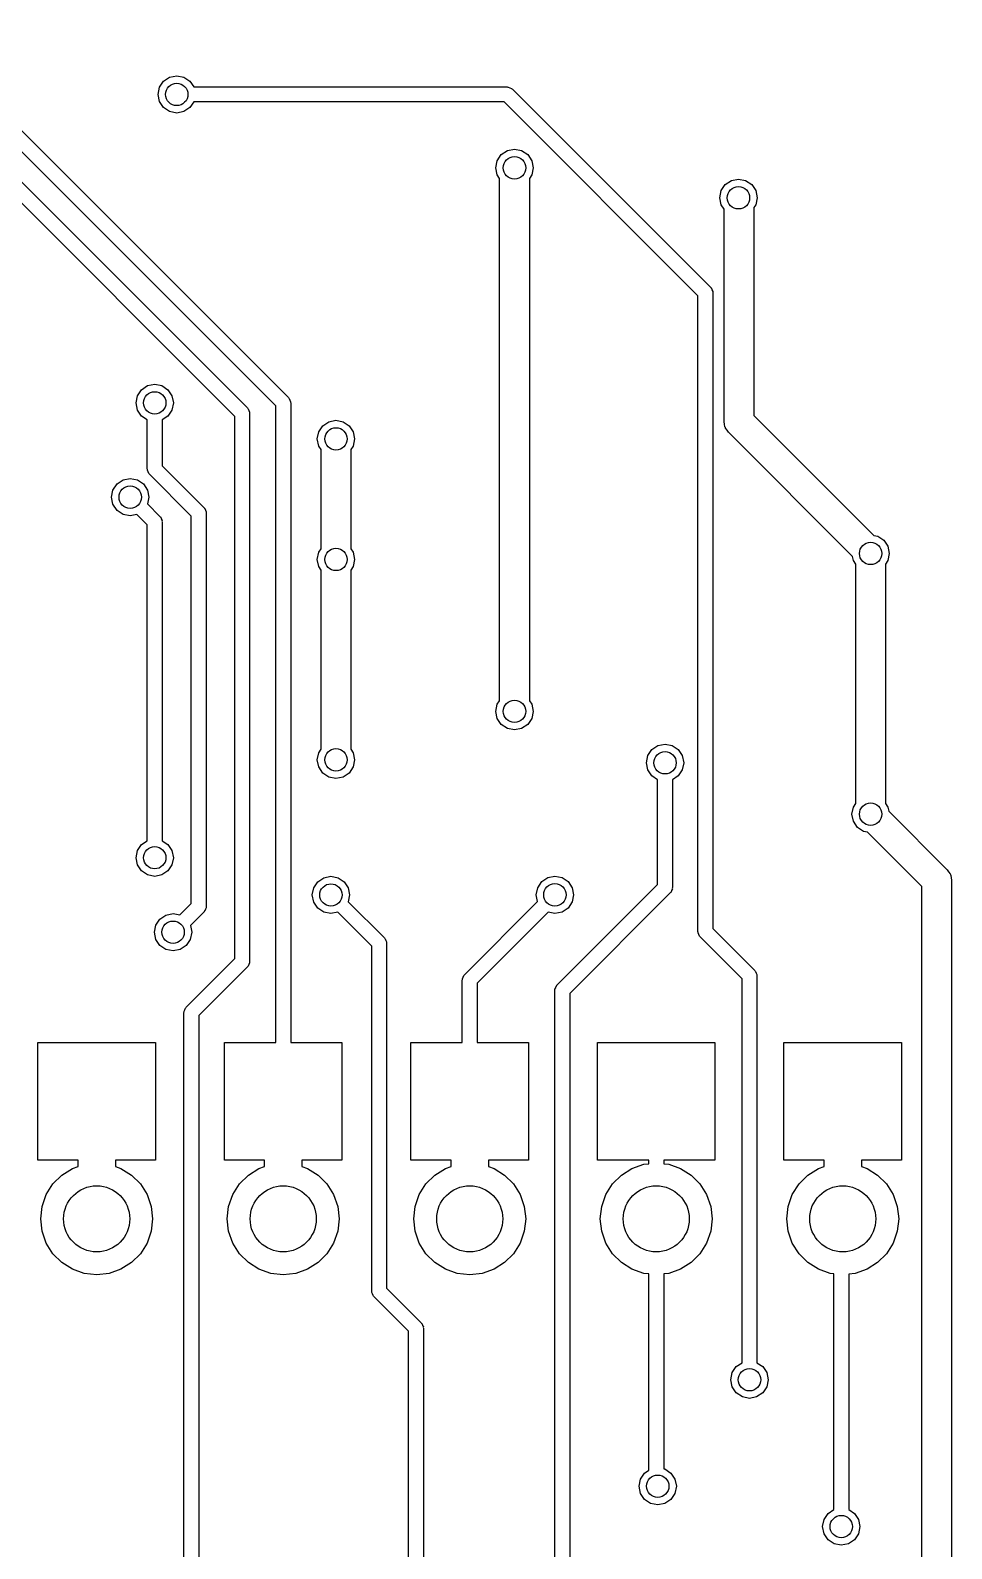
# Model space of a CAD drawing. Extents: x 2.5 to 5.95, y -8.24 to -6.27.
# Drawn here: x 4.097 to 4.591, y -7.081 to -6.267 of the extents above; entities that cross this region are included whole.
import ezdxf

# ---------------------------------------------------------------- set-up
doc = ezdxf.new("R2010")
doc.units = 0
doc.header["$MEASUREMENT"] = 0
doc.layers.add('BLACK', color=7, linetype='CONTINUOUS')

msp = doc.modelspace()

# ---------------------------------------------------------------- linework, layer by layer
at = {"layer": 'BLACK', "linetype": 'CONTINUOUS'}
for p, q in [((4.229, -6.46881), (4.03449, -6.2743)), ((4.03898, -6.26747), (4.23583, -6.46432)), ((4.16591, -6.3018), (4.16667, -6.29797)), ((4.16667, -6.29797), (4.16884, -6.29472)), ((4.16884, -6.29472), (4.17209, -6.29256)), ((4.17209, -6.29256), (4.17591, -6.2918)), ((4.17591, -6.2918), (4.17974, -6.29256)), ((4.17974, -6.29256), (4.18298, -6.29472)), ((4.18298, -6.29472), (4.18504, -6.2978)), ((4.18504, -6.2978), (4.35308, -6.2978)), ((4.35308, -6.2978), (4.35339, -6.29789)), ((4.35339, -6.29789), (4.3537, -6.29784)), ((4.3537, -6.29784), (4.35454, -6.29827)), ((4.35454, -6.29827), (4.35543, -6.29856)), ((4.35543, -6.29856), (4.35562, -6.29882)), ((4.35562, -6.29882), (4.35591, -6.29897)), ((4.35591, -6.29897), (4.46221, -6.40527)), ((4.16667, -6.30562), (4.16591, -6.3018)), ((4.16884, -6.30887), (4.16667, -6.30562)), ((4.18504, -6.3058), (4.18298, -6.30887)), ((4.35142, -6.3058), (4.18504, -6.3058)), ((4.45538, -6.40975), (4.35142, -6.3058)), ((4.17209, -6.31103), (4.16884, -6.30887)), ((4.17591, -6.3118), (4.17209, -6.31103)), ((4.17974, -6.31103), (4.17591, -6.3118)), ((4.18298, -6.30887), (4.17974, -6.31103)), ((4.06292, -6.31897), (4.21383, -6.46988)), ((4.207, -6.47437), (4.05843, -6.3258)), ((4.35319, -6.33193), (4.35702, -6.33117)), ((4.35702, -6.33117), (4.36084, -6.33193)), ((4.34702, -6.34117), (4.34778, -6.33734)), ((4.34778, -6.33734), (4.34994, -6.33409)), ((4.34994, -6.33409), (4.35319, -6.33193)), ((4.36084, -6.33193), (4.36409, -6.33409)), ((4.36409, -6.33409), (4.36625, -6.33734)), ((4.36625, -6.33734), (4.36702, -6.34117)), ((4.34778, -6.34499), (4.34702, -6.34117)), ((4.34902, -6.34685), (4.34778, -6.34499)), ((4.34902, -6.54195), (4.34902, -6.34685)), ((4.36625, -6.34499), (4.36502, -6.34685)), ((4.36502, -6.34685), (4.36502, -6.54195)), ((4.36702, -6.34117), (4.36625, -6.34499)), ((4.47002, -6.35014), (4.47327, -6.34797)), ((4.47327, -6.34797), (4.47709, -6.34721)), ((4.47709, -6.34721), (4.48092, -6.34797)), ((4.48092, -6.34797), (4.48417, -6.35014)), ((4.46709, -6.35721), (4.46786, -6.35338)), ((4.46786, -6.35338), (4.47002, -6.35014)), ((4.48417, -6.35014), (4.48633, -6.35338)), ((4.48633, -6.35338), (4.48709, -6.35721)), ((4.46786, -6.36104), (4.46709, -6.35721)), ((4.46938, -6.36331), (4.46786, -6.36104)), ((4.46938, -6.47728), (4.46938, -6.36331)), ((4.48633, -6.36104), (4.48538, -6.36247)), ((4.48538, -6.36247), (4.48538, -6.47396)), ((4.48709, -6.35721), (4.48633, -6.36104)), ((4.45538, -6.75061), (4.45538, -6.40975)), ((4.46221, -6.40527), (4.46235, -6.40555)), ((4.46235, -6.40555), (4.46261, -6.40574)), ((4.46261, -6.40574), (4.4629, -6.40663)), ((4.4629, -6.40663), (4.46333, -6.40747)), ((4.46333, -6.40747), (4.46328, -6.40779)), ((4.46328, -6.40779), (4.46338, -6.40809)), ((4.46338, -6.40809), (4.46338, -6.74896)), ((4.15486, -6.46332), (4.15703, -6.46008)), ((4.15703, -6.46008), (4.16028, -6.45791)), ((4.16028, -6.45791), (4.1641, -6.45715)), ((4.1641, -6.45715), (4.16793, -6.45791)), ((4.16793, -6.45791), (4.17117, -6.46008)), ((4.17117, -6.46008), (4.17334, -6.46332)), ((4.1541, -6.46715), (4.15486, -6.46332)), ((4.15486, -6.47098), (4.1541, -6.46715)), ((4.17334, -6.46332), (4.1741, -6.46715)), ((4.1741, -6.46715), (4.17334, -6.47098)), ((4.21383, -6.46988), (4.21397, -6.47017)), ((4.229, -6.81006), (4.229, -6.46881)), ((4.23583, -6.46432), (4.23597, -6.46461)), ((4.23597, -6.46461), (4.23624, -6.4648)), ((4.23624, -6.4648), (4.23653, -6.46569)), ((4.23653, -6.46569), (4.23695, -6.46652)), ((4.23695, -6.46652), (4.2369, -6.46684)), ((4.2369, -6.46684), (4.237, -6.46715)), ((4.237, -6.46715), (4.237, -6.81006)), ((4.15703, -6.47422), (4.15486, -6.47098)), ((4.1601, -6.47627), (4.15703, -6.47422)), ((4.1601, -6.50258), (4.1601, -6.47627)), ((4.17117, -6.47422), (4.1681, -6.47627)), ((4.1681, -6.47627), (4.1681, -6.50093)), ((4.17334, -6.47098), (4.17117, -6.47422)), ((4.207, -6.76505), (4.207, -6.47437)), ((4.21397, -6.47017), (4.21424, -6.47036)), ((4.21424, -6.47036), (4.21453, -6.47125)), ((4.21453, -6.47125), (4.21495, -6.47208)), ((4.21495, -6.47208), (4.2149, -6.4724)), ((4.2149, -6.4724), (4.215, -6.47271)), ((4.215, -6.47271), (4.215, -6.76671)), ((4.25422, -6.47941), (4.25746, -6.47724)), ((4.25746, -6.47724), (4.26129, -6.47648)), ((4.26129, -6.47648), (4.26511, -6.47724)), ((4.26511, -6.47724), (4.26836, -6.47941)), ((4.46968, -6.47858), (4.46938, -6.47728)), ((4.48538, -6.47396), (4.5496, -6.53818)), ((4.25129, -6.48648), (4.25205, -6.48265)), ((4.25205, -6.48265), (4.25422, -6.47941)), ((4.26836, -6.47941), (4.27053, -6.48265)), ((4.27053, -6.48265), (4.27129, -6.48648)), ((4.46983, -6.47992), (4.46968, -6.47858)), ((4.47007, -6.4803), (4.46983, -6.47992)), ((4.47017, -6.48075), (4.47007, -6.4803)), ((4.47101, -6.4818), (4.47017, -6.48075)), ((4.47172, -6.48293), (4.47101, -6.4818)), ((4.53829, -6.5495), (4.47172, -6.48293)), ((4.25205, -6.4903), (4.25129, -6.48648)), ((4.25329, -6.49216), (4.25205, -6.4903)), ((4.25329, -6.54539), (4.25329, -6.49216)), ((4.27053, -6.4903), (4.26929, -6.49216)), ((4.26929, -6.49216), (4.26929, -6.54539)), ((4.27129, -6.48648), (4.27053, -6.4903)), ((4.1602, -6.50289), (4.1601, -6.50258)), ((4.1681, -6.50093), (4.19055, -6.52338)), ((4.14172, -6.51387), (4.14389, -6.51062)), ((4.14389, -6.51062), (4.14713, -6.50846)), ((4.14713, -6.50846), (4.15096, -6.5077)), ((4.15096, -6.5077), (4.15479, -6.50846)), ((4.15479, -6.50846), (4.15803, -6.51062)), ((4.15803, -6.51062), (4.1602, -6.51387)), ((4.16015, -6.50321), (4.1602, -6.50289)), ((4.16058, -6.50404), (4.16015, -6.50321)), ((4.16087, -6.50493), (4.16058, -6.50404)), ((4.16113, -6.50512), (4.16087, -6.50493)), ((4.16127, -6.50541), (4.16113, -6.50512)), ((4.18372, -6.52786), (4.16127, -6.50541)), ((4.14096, -6.5177), (4.14172, -6.51387)), ((4.14172, -6.52152), (4.14096, -6.5177)), ((4.1602, -6.51387), (4.16096, -6.5177)), ((4.16096, -6.5177), (4.16024, -6.52132)), ((4.14389, -6.52477), (4.14172, -6.52152)), ((4.14713, -6.52693), (4.14389, -6.52477)), ((4.15096, -6.5277), (4.14713, -6.52693)), ((4.15458, -6.52697), (4.15096, -6.5277)), ((4.1601, -6.5325), (4.15458, -6.52697)), ((4.16024, -6.52132), (4.16693, -6.52801)), ((4.19055, -6.52338), (4.1907, -6.52366)), ((4.1907, -6.52366), (4.19096, -6.52385)), ((4.19096, -6.52385), (4.19125, -6.52474)), ((4.19125, -6.52474), (4.19168, -6.52558)), ((4.19168, -6.52558), (4.19162, -6.5259)), ((4.19162, -6.5259), (4.19172, -6.5262)), ((4.19172, -6.5262), (4.19172, -6.73713)), ((4.1601, -6.70183), (4.1601, -6.5325)), ((4.16693, -6.52801), (4.16708, -6.5283)), ((4.16708, -6.5283), (4.16734, -6.52849)), ((4.16734, -6.52849), (4.16763, -6.52938)), ((4.16763, -6.52938), (4.16805, -6.53021)), ((4.16805, -6.53021), (4.168, -6.53053)), ((4.168, -6.53053), (4.1681, -6.53084)), ((4.1681, -6.53084), (4.1681, -6.70183)), ((4.18372, -6.73547), (4.18372, -6.52786)), ((4.34902, -6.62682), (4.34902, -6.54195)), ((4.36502, -6.54195), (4.36502, -6.62682)), ((4.5496, -6.53818), (4.55179, -6.53862)), ((4.55179, -6.53862), (4.55503, -6.54079)), ((4.55503, -6.54079), (4.5572, -6.54403)), ((4.25129, -6.55107), (4.25205, -6.54724)), ((4.25205, -6.55489), (4.25129, -6.55107)), ((4.25205, -6.54724), (4.25329, -6.54539)), ((4.26929, -6.54539), (4.27053, -6.54724)), ((4.27053, -6.54724), (4.27129, -6.55107)), ((4.27129, -6.55107), (4.27053, -6.55489)), ((4.53872, -6.55169), (4.53829, -6.5495)), ((4.5572, -6.54403), (4.55796, -6.54786)), ((4.55796, -6.54786), (4.5572, -6.55169)), ((4.25329, -6.55675), (4.25205, -6.55489)), ((4.25329, -6.6528), (4.25329, -6.55675)), ((4.27053, -6.55489), (4.26929, -6.55675)), ((4.26929, -6.55675), (4.26929, -6.6528)), ((4.53996, -6.55354), (4.53872, -6.55169)), ((4.53996, -6.68194), (4.53996, -6.55354)), ((4.5572, -6.55169), (4.55596, -6.55354)), ((4.55596, -6.55354), (4.55596, -6.68194)), ((4.34702, -6.6325), (4.34778, -6.62868)), ((4.34778, -6.63633), (4.34702, -6.6325)), ((4.34778, -6.62868), (4.34902, -6.62682)), ((4.36502, -6.62682), (4.36625, -6.62868)), ((4.36625, -6.62868), (4.36702, -6.6325)), ((4.36702, -6.6325), (4.36625, -6.63633)), ((4.34994, -6.63957), (4.34778, -6.63633)), ((4.35319, -6.64174), (4.34994, -6.63957)), ((4.36409, -6.63957), (4.36084, -6.64174)), ((4.36625, -6.63633), (4.36409, -6.63957)), ((4.35702, -6.6425), (4.35319, -6.64174)), ((4.36084, -6.64174), (4.35702, -6.6425)), ((4.25129, -6.65848), (4.25205, -6.65466)), ((4.25205, -6.65466), (4.25329, -6.6528)), ((4.26929, -6.6528), (4.27053, -6.65466)), ((4.27053, -6.65466), (4.27129, -6.65848)), ((4.42772, -6.66006), (4.42849, -6.65624)), ((4.42849, -6.65624), (4.43065, -6.65299)), ((4.43065, -6.65299), (4.4339, -6.65082)), ((4.4339, -6.65082), (4.43772, -6.65006)), ((4.43772, -6.65006), (4.44155, -6.65082)), ((4.44155, -6.65082), (4.4448, -6.65299)), ((4.4448, -6.65299), (4.44696, -6.65624)), ((4.44696, -6.65624), (4.44772, -6.66006)), ((4.25205, -6.66231), (4.25129, -6.65848)), ((4.25422, -6.66556), (4.25205, -6.66231)), ((4.27053, -6.66231), (4.26836, -6.66556)), ((4.27129, -6.65848), (4.27053, -6.66231)), ((4.42849, -6.66389), (4.42772, -6.66006)), ((4.43065, -6.66713), (4.42849, -6.66389)), ((4.44696, -6.66389), (4.4448, -6.66713)), ((4.44772, -6.66006), (4.44696, -6.66389)), ((4.25746, -6.66772), (4.25422, -6.66556)), ((4.26129, -6.66848), (4.25746, -6.66772)), ((4.26511, -6.66772), (4.26129, -6.66848)), ((4.26836, -6.66556), (4.26511, -6.66772)), ((4.43372, -6.66919), (4.43065, -6.66713)), ((4.43372, -6.72534), (4.43372, -6.66919)), ((4.4448, -6.66713), (4.44172, -6.66919)), ((4.44172, -6.66919), (4.44172, -6.72699)), ((4.53796, -6.68762), (4.53872, -6.6838)), ((4.53872, -6.69145), (4.53796, -6.68762)), ((4.53872, -6.6838), (4.53996, -6.68194)), ((4.55596, -6.68194), (4.5572, -6.6838)), ((4.5572, -6.6838), (4.55763, -6.68598)), ((4.55763, -6.68598), (4.58905, -6.7174)), ((4.54089, -6.69469), (4.53872, -6.69145)), ((4.54413, -6.69686), (4.54089, -6.69469)), ((4.54632, -6.6973), (4.54413, -6.69686)), ((4.57539, -6.72637), (4.54632, -6.6973)), ((4.15486, -6.70712), (4.15703, -6.70388)), ((4.15703, -6.70388), (4.1601, -6.70183)), ((4.1681, -6.70183), (4.17117, -6.70388)), ((4.17117, -6.70388), (4.17334, -6.70712)), ((4.1541, -6.71095), (4.15486, -6.70712)), ((4.15486, -6.71478), (4.1541, -6.71095)), ((4.17334, -6.70712), (4.1741, -6.71095)), ((4.1741, -6.71095), (4.17334, -6.71478)), ((4.15703, -6.71802), (4.15486, -6.71478)), ((4.16028, -6.72019), (4.15703, -6.71802)), ((4.1641, -6.72095), (4.16028, -6.72019)), ((4.16793, -6.72019), (4.1641, -6.72095)), ((4.17117, -6.71802), (4.16793, -6.72019)), ((4.17334, -6.71478), (4.17117, -6.71802)), ((4.25152, -6.72386), (4.25476, -6.72169)), ((4.25476, -6.72169), (4.25859, -6.72093)), ((4.25859, -6.72093), (4.26242, -6.72169)), ((4.26242, -6.72169), (4.26566, -6.72386)), ((4.3716, -6.72378), (4.37484, -6.72161)), ((4.37484, -6.72161), (4.37867, -6.72085)), ((4.37867, -6.72085), (4.3825, -6.72161)), ((4.3825, -6.72161), (4.38574, -6.72378)), ((4.58905, -6.7174), (4.58976, -6.71853)), ((4.58976, -6.71853), (4.5906, -6.71958)), ((4.5906, -6.71958), (4.5907, -6.72003)), ((4.5907, -6.72003), (4.59094, -6.72041)), ((4.59094, -6.72041), (4.5911, -6.72175)), ((4.5911, -6.72175), (4.59139, -6.72306)), ((4.24859, -6.73093), (4.24935, -6.7271)), ((4.24935, -6.7271), (4.25152, -6.72386)), ((4.26566, -6.72386), (4.26783, -6.7271)), ((4.26783, -6.7271), (4.26859, -6.73093)), ((4.36867, -6.73085), (4.36943, -6.72702)), ((4.36943, -6.72702), (4.3716, -6.72378)), ((4.37978, -6.77928), (4.43372, -6.72534)), ((4.38574, -6.72378), (4.38791, -6.72702)), ((4.44055, -6.72982), (4.38661, -6.78377)), ((4.38791, -6.72702), (4.38867, -6.73085)), ((4.4407, -6.72953), (4.44055, -6.72982)), ((4.44096, -6.72934), (4.4407, -6.72953)), ((4.44125, -6.72845), (4.44096, -6.72934)), ((4.44168, -6.72762), (4.44125, -6.72845)), ((4.44172, -6.72699), (4.44162, -6.7273)), ((4.44162, -6.7273), (4.44168, -6.72762)), ((4.57539, -7.45399), (4.57539, -6.72637)), ((4.59139, -6.72306), (4.59139, -7.45731)), ((4.17757, -6.74163), (4.18372, -6.73547)), ((4.19125, -6.73859), (4.19096, -6.73948)), ((4.19168, -6.73776), (4.19125, -6.73859)), ((4.19172, -6.73713), (4.19162, -6.73744)), ((4.19162, -6.73744), (4.19168, -6.73776)), ((4.24935, -6.73476), (4.24859, -6.73093)), ((4.25152, -6.738), (4.24935, -6.73476)), ((4.25476, -6.74017), (4.25152, -6.738)), ((4.26859, -6.73093), (4.26787, -6.73455)), ((4.26787, -6.73455), (4.28726, -6.75394)), ((4.33017, -6.77369), (4.36939, -6.73447)), ((4.36939, -6.73447), (4.36867, -6.73085)), ((4.38574, -6.73792), (4.3825, -6.74009)), ((4.38791, -6.73467), (4.38574, -6.73792)), ((4.38867, -6.73085), (4.38791, -6.73467)), ((4.16471, -6.74708), (4.16687, -6.74384)), ((4.16687, -6.74384), (4.17012, -6.74167)), ((4.17012, -6.74167), (4.17394, -6.74091)), ((4.17394, -6.74091), (4.17757, -6.74163)), ((4.19055, -6.73996), (4.18322, -6.74729)), ((4.1907, -6.73967), (4.19055, -6.73996)), ((4.19096, -6.73948), (4.1907, -6.73967)), ((4.25859, -6.74093), (4.25476, -6.74017)), ((4.26221, -6.74021), (4.25859, -6.74093)), ((4.28043, -6.75842), (4.26221, -6.74021)), ((4.37505, -6.74013), (4.337, -6.77817)), ((4.37867, -6.74085), (4.37505, -6.74013)), ((4.3825, -6.74009), (4.37867, -6.74085)), ((4.16394, -6.75091), (4.16471, -6.74708)), ((4.16471, -6.75474), (4.16394, -6.75091)), ((4.16687, -6.75798), (4.16471, -6.75474)), ((4.18318, -6.75474), (4.18102, -6.75798)), ((4.18394, -6.75091), (4.18318, -6.75474)), ((4.18322, -6.74729), (4.18394, -6.75091)), ((4.28726, -6.75394), (4.2874, -6.75422)), ((4.2874, -6.75422), (4.28766, -6.75441)), ((4.28766, -6.75441), (4.28795, -6.75531)), ((4.45548, -6.75092), (4.45538, -6.75061)), ((4.45543, -6.75124), (4.45548, -6.75092)), ((4.45585, -6.75207), (4.45543, -6.75124)), ((4.45614, -6.75297), (4.45585, -6.75207)), ((4.4564, -6.75315), (4.45614, -6.75297)), ((4.45655, -6.75344), (4.4564, -6.75315)), ((4.479, -6.77589), (4.45655, -6.75344)), ((4.46338, -6.74896), (4.48583, -6.77141)), ((4.17012, -6.76015), (4.16687, -6.75798)), ((4.17394, -6.76091), (4.17012, -6.76015)), ((4.17777, -6.76015), (4.17394, -6.76091)), ((4.18102, -6.75798), (4.17777, -6.76015)), ((4.28043, -6.94336), (4.28043, -6.75842)), ((4.28795, -6.75531), (4.28838, -6.75614)), ((4.28838, -6.75614), (4.28833, -6.75646)), ((4.28833, -6.75646), (4.28843, -6.75677)), ((4.28843, -6.75677), (4.28843, -6.94171)), ((4.18096, -6.79109), (4.207, -6.76505)), ((4.21383, -6.76954), (4.18779, -6.79558)), ((4.21397, -6.76925), (4.21383, -6.76954)), ((4.21424, -6.76906), (4.21397, -6.76925)), ((4.21453, -6.76817), (4.21424, -6.76906)), ((4.21495, -6.76733), (4.21453, -6.76817)), ((4.215, -6.76671), (4.2149, -6.76702)), ((4.2149, -6.76702), (4.21495, -6.76733)), ((4.329, -6.77652), (4.3291, -6.77621)), ((4.329, -6.81006), (4.329, -6.77652)), ((4.32905, -6.77589), (4.32947, -6.77506)), ((4.3291, -6.77621), (4.32905, -6.77589)), ((4.32947, -6.77506), (4.32976, -6.77416)), ((4.32976, -6.77416), (4.33003, -6.77397)), ((4.33003, -6.77397), (4.33017, -6.77369)), ((4.337, -6.77817), (4.337, -6.81006)), ((4.37963, -6.77957), (4.37978, -6.77928)), ((4.479, -6.98165), (4.479, -6.77589)), ((4.48583, -6.77141), (4.48597, -6.7717)), ((4.48597, -6.7717), (4.48624, -6.77189)), ((4.48624, -6.77189), (4.48653, -6.77278)), ((4.48653, -6.77278), (4.48695, -6.77361)), ((4.48695, -6.77361), (4.4869, -6.77393)), ((4.4869, -6.77393), (4.487, -6.77424)), ((4.487, -6.77424), (4.487, -6.98165)), ((4.37861, -6.78211), (4.37871, -6.7818)), ((4.37861, -7.55416), (4.37861, -6.78211)), ((4.37866, -6.78148), (4.37908, -6.78065)), ((4.37871, -6.7818), (4.37866, -6.78148)), ((4.37908, -6.78065), (4.37937, -6.77976)), ((4.37937, -6.77976), (4.37963, -6.77957)), ((4.38661, -6.78377), (4.38661, -7.5525)), ((4.17979, -6.79392), (4.17989, -6.79361)), ((4.17979, -7.55448), (4.17979, -6.79392)), ((4.17984, -6.7933), (4.18026, -6.79246)), ((4.17989, -6.79361), (4.17984, -6.7933)), ((4.18026, -6.79246), (4.18055, -6.79157)), ((4.18055, -6.79157), (4.18081, -6.79138)), ((4.18081, -6.79138), (4.18096, -6.79109)), ((4.18779, -6.79558), (4.18779, -7.55448)), ((4.1015, -6.87305), (4.1015, -6.81006)), ((4.1015, -6.81006), (4.1645, -6.81006)), ((4.1645, -6.81006), (4.1645, -6.87305)), ((4.2015, -6.87305), (4.2015, -6.81006)), ((4.2015, -6.81006), (4.229, -6.81006)), ((4.237, -6.81006), (4.2645, -6.81006)), ((4.2645, -6.81006), (4.2645, -6.87305)), ((4.3015, -6.87305), (4.3015, -6.81006)), ((4.3015, -6.81006), (4.329, -6.81006)), ((4.337, -6.81006), (4.3645, -6.81006)), ((4.3645, -6.81006), (4.3645, -6.87305)), ((4.4015, -6.87305), (4.4015, -6.81006)), ((4.4015, -6.81006), (4.4645, -6.81006)), ((4.4645, -6.81006), (4.4645, -6.87305)), ((4.5015, -6.87305), (4.5015, -6.81006)), ((4.5015, -6.81006), (4.5645, -6.81006)), ((4.5645, -6.81006), (4.5645, -6.87305)), ((4.123, -6.87305), (4.1015, -6.87305)), ((4.11998, -6.87752), (4.123, -6.87647)), ((4.123, -6.87647), (4.123, -6.87305)), ((4.1645, -6.87305), (4.143, -6.87305)), ((4.143, -6.87305), (4.143, -6.87647)), ((4.143, -6.87647), (4.14602, -6.87752)), ((4.223, -6.87305), (4.2015, -6.87305)), ((4.21998, -6.87752), (4.223, -6.87647)), ((4.223, -6.87647), (4.223, -6.87305)), ((4.2645, -6.87305), (4.243, -6.87305)), ((4.243, -6.87305), (4.243, -6.87647)), ((4.243, -6.87647), (4.24602, -6.87752)), ((4.323, -6.87305), (4.3015, -6.87305)), ((4.31998, -6.87752), (4.323, -6.87647)), ((4.323, -6.87647), (4.323, -6.87305)), ((4.3645, -6.87305), (4.343, -6.87305)), ((4.343, -6.87305), (4.343, -6.87647)), ((4.343, -6.87647), (4.34602, -6.87752)), ((4.429, -6.87305), (4.4015, -6.87305)), ((4.41998, -6.87752), (4.42632, -6.8753)), ((4.42632, -6.8753), (4.429, -6.875)), ((4.429, -6.875), (4.429, -6.87305)), ((4.4645, -6.87305), (4.437, -6.87305)), ((4.437, -6.87305), (4.437, -6.875)), ((4.437, -6.875), (4.43968, -6.8753)), ((4.43968, -6.8753), (4.44602, -6.87752)), ((4.523, -6.87305), (4.5015, -6.87305)), ((4.51998, -6.87752), (4.523, -6.87647)), ((4.523, -6.87647), (4.523, -6.87305)), ((4.5645, -6.87305), (4.543, -6.87305)), ((4.543, -6.87305), (4.543, -6.87647)), ((4.543, -6.87647), (4.54602, -6.87752)), ((4.10955, -6.88585), (4.1143, -6.8811)), ((4.1143, -6.8811), (4.11998, -6.87752)), ((4.14602, -6.87752), (4.1517, -6.8811)), ((4.1517, -6.8811), (4.15645, -6.88585)), ((4.20955, -6.88585), (4.2143, -6.8811)), ((4.2143, -6.8811), (4.21998, -6.87752)), ((4.24602, -6.87752), (4.2517, -6.8811)), ((4.2517, -6.8811), (4.25645, -6.88585)), ((4.30955, -6.88585), (4.3143, -6.8811)), ((4.3143, -6.8811), (4.31998, -6.87752)), ((4.34602, -6.87752), (4.3517, -6.8811)), ((4.3517, -6.8811), (4.35645, -6.88585)), ((4.40955, -6.88585), (4.4143, -6.8811)), ((4.4143, -6.8811), (4.41998, -6.87752)), ((4.44602, -6.87752), (4.4517, -6.8811)), ((4.4517, -6.8811), (4.45645, -6.88585)), ((4.50955, -6.88585), (4.5143, -6.8811)), ((4.5143, -6.8811), (4.51998, -6.87752)), ((4.54602, -6.87752), (4.5517, -6.8811)), ((4.5517, -6.8811), (4.55645, -6.88585)), ((4.10375, -6.89788), (4.10597, -6.89153)), ((4.10597, -6.89153), (4.10955, -6.88585)), ((4.15645, -6.88585), (4.16003, -6.89153)), ((4.16003, -6.89153), (4.16225, -6.89788)), ((4.20375, -6.89788), (4.20597, -6.89153)), ((4.20597, -6.89153), (4.20955, -6.88585)), ((4.25645, -6.88585), (4.26003, -6.89153)), ((4.26003, -6.89153), (4.26225, -6.89788)), ((4.30375, -6.89788), (4.30597, -6.89153)), ((4.30597, -6.89153), (4.30955, -6.88585)), ((4.35645, -6.88585), (4.36003, -6.89153)), ((4.36003, -6.89153), (4.36225, -6.89788)), ((4.40375, -6.89788), (4.40597, -6.89153)), ((4.40597, -6.89153), (4.40955, -6.88585)), ((4.45645, -6.88585), (4.46003, -6.89153)), ((4.46003, -6.89153), (4.46225, -6.89788)), ((4.50375, -6.89788), (4.50597, -6.89153)), ((4.50597, -6.89153), (4.50955, -6.88585)), ((4.55645, -6.88585), (4.56003, -6.89153)), ((4.56003, -6.89153), (4.56225, -6.89788)), ((4.103, -6.90455), (4.10375, -6.89788)), ((4.16225, -6.89788), (4.163, -6.90455)), ((4.203, -6.90455), (4.20375, -6.89788)), ((4.26225, -6.89788), (4.263, -6.90455)), ((4.303, -6.90455), (4.30375, -6.89788)), ((4.36225, -6.89788), (4.363, -6.90455)), ((4.403, -6.90455), (4.40375, -6.89788)), ((4.46225, -6.89788), (4.463, -6.90455)), ((4.503, -6.90455), (4.50375, -6.89788)), ((4.56225, -6.89788), (4.563, -6.90455)), ((4.10375, -6.91123), (4.103, -6.90455)), ((4.163, -6.90455), (4.16225, -6.91123)), ((4.20375, -6.91123), (4.203, -6.90455)), ((4.263, -6.90455), (4.26225, -6.91123)), ((4.30375, -6.91123), (4.303, -6.90455)), ((4.363, -6.90455), (4.36225, -6.91123)), ((4.40375, -6.91123), (4.403, -6.90455)), ((4.463, -6.90455), (4.46225, -6.91123)), ((4.50375, -6.91123), (4.503, -6.90455)), ((4.563, -6.90455), (4.56225, -6.91123)), ((4.10597, -6.91757), (4.10375, -6.91123)), ((4.10955, -6.92326), (4.10597, -6.91757)), ((4.16003, -6.91757), (4.15645, -6.92326)), ((4.16225, -6.91123), (4.16003, -6.91757)), ((4.20597, -6.91757), (4.20375, -6.91123)), ((4.20955, -6.92326), (4.20597, -6.91757)), ((4.26003, -6.91757), (4.25645, -6.92326)), ((4.26225, -6.91123), (4.26003, -6.91757)), ((4.30597, -6.91757), (4.30375, -6.91123)), ((4.30955, -6.92326), (4.30597, -6.91757)), ((4.36003, -6.91757), (4.35645, -6.92326)), ((4.36225, -6.91123), (4.36003, -6.91757)), ((4.40597, -6.91757), (4.40375, -6.91123)), ((4.40955, -6.92326), (4.40597, -6.91757)), ((4.46003, -6.91757), (4.45645, -6.92326)), ((4.46225, -6.91123), (4.46003, -6.91757)), ((4.50597, -6.91757), (4.50375, -6.91123)), ((4.50955, -6.92326), (4.50597, -6.91757)), ((4.56003, -6.91757), (4.55645, -6.92326)), ((4.56225, -6.91123), (4.56003, -6.91757)), ((4.1143, -6.92801), (4.10955, -6.92326)), ((4.15645, -6.92326), (4.1517, -6.92801)), ((4.2143, -6.92801), (4.20955, -6.92326)), ((4.25645, -6.92326), (4.2517, -6.92801)), ((4.3143, -6.92801), (4.30955, -6.92326)), ((4.35645, -6.92326), (4.3517, -6.92801)), ((4.4143, -6.92801), (4.40955, -6.92326)), ((4.45645, -6.92326), (4.4517, -6.92801)), ((4.5143, -6.92801), (4.50955, -6.92326)), ((4.55645, -6.92326), (4.5517, -6.92801)), ((4.11998, -6.93158), (4.1143, -6.92801)), ((4.12632, -6.9338), (4.11998, -6.93158)), ((4.133, -6.93455), (4.12632, -6.9338)), ((4.13968, -6.9338), (4.133, -6.93455)), ((4.14602, -6.93158), (4.13968, -6.9338)), ((4.1517, -6.92801), (4.14602, -6.93158)), ((4.21998, -6.93158), (4.2143, -6.92801)), ((4.22632, -6.9338), (4.21998, -6.93158)), ((4.233, -6.93455), (4.22632, -6.9338)), ((4.23968, -6.9338), (4.233, -6.93455)), ((4.24602, -6.93158), (4.23968, -6.9338)), ((4.2517, -6.92801), (4.24602, -6.93158)), ((4.31998, -6.93158), (4.3143, -6.92801)), ((4.32632, -6.9338), (4.31998, -6.93158)), ((4.333, -6.93455), (4.32632, -6.9338)), ((4.33968, -6.9338), (4.333, -6.93455)), ((4.34602, -6.93158), (4.33968, -6.9338)), ((4.3517, -6.92801), (4.34602, -6.93158)), ((4.41998, -6.93158), (4.4143, -6.92801)), ((4.42632, -6.9338), (4.41998, -6.93158)), ((4.429, -6.9341), (4.42632, -6.9338)), ((4.43968, -6.9338), (4.437, -6.9341)), ((4.44602, -6.93158), (4.43968, -6.9338)), ((4.4517, -6.92801), (4.44602, -6.93158)), ((4.51998, -6.93158), (4.5143, -6.92801)), ((4.52632, -6.9338), (4.51998, -6.93158)), ((4.52821, -6.93401), (4.52632, -6.9338)), ((4.53968, -6.9338), (4.53621, -6.93419)), ((4.54602, -6.93158), (4.53968, -6.9338)), ((4.5517, -6.92801), (4.54602, -6.93158)), ((4.28843, -6.94171), (4.30701, -6.96029)), ((4.429, -7.03926), (4.429, -6.9341)), ((4.437, -6.9341), (4.437, -7.0385)), ((4.52821, -7.06039), (4.52821, -6.93401)), ((4.53621, -6.93419), (4.53621, -7.06039)), ((4.28053, -6.94367), (4.28043, -6.94336)), ((4.28048, -6.94399), (4.28053, -6.94367)), ((4.2809, -6.94482), (4.28048, -6.94399)), ((4.28119, -6.94571), (4.2809, -6.94482)), ((4.28145, -6.9459), (4.28119, -6.94571)), ((4.2816, -6.94619), (4.28145, -6.9459)), ((4.30018, -6.96477), (4.2816, -6.94619)), ((4.30018, -7.53171), (4.30018, -6.96477)), ((4.30701, -6.96029), (4.30716, -6.96058)), ((4.30716, -6.96058), (4.30742, -6.96077)), ((4.30742, -6.96077), (4.30771, -6.96166)), ((4.30771, -6.96166), (4.30813, -6.96249)), ((4.30813, -6.96249), (4.30808, -6.96281)), ((4.30808, -6.96281), (4.30818, -6.96312)), ((4.30818, -6.96312), (4.30818, -7.53337)), ((4.47593, -6.9837), (4.479, -6.98165)), ((4.487, -6.98165), (4.49007, -6.9837)), ((4.473, -6.99077), (4.47376, -6.98694)), ((4.47376, -6.9946), (4.473, -6.99077)), ((4.47376, -6.98694), (4.47593, -6.9837)), ((4.49007, -6.9837), (4.49224, -6.98694)), ((4.49224, -6.98694), (4.493, -6.99077)), ((4.493, -6.99077), (4.49224, -6.9946)), ((4.47593, -6.99784), (4.47376, -6.9946)), ((4.47917, -7.00001), (4.47593, -6.99784)), ((4.49007, -6.99784), (4.48683, -7.00001)), ((4.49224, -6.9946), (4.49007, -6.99784)), ((4.483, -7.00077), (4.47917, -7.00001)), ((4.48683, -7.00001), (4.483, -7.00077)), ((4.42672, -7.04079), (4.429, -7.03926)), ((4.437, -7.0385), (4.43761, -7.03862)), ((4.43761, -7.03862), (4.44086, -7.04079)), ((4.42379, -7.04786), (4.42455, -7.04403)), ((4.42455, -7.05169), (4.42379, -7.04786)), ((4.42455, -7.04403), (4.42672, -7.04079)), ((4.44086, -7.04079), (4.44303, -7.04403)), ((4.44303, -7.04403), (4.44379, -7.04786)), ((4.44379, -7.04786), (4.44303, -7.05169)), ((4.42672, -7.05493), (4.42455, -7.05169)), ((4.42996, -7.0571), (4.42672, -7.05493)), ((4.44086, -7.05493), (4.43761, -7.0571)), ((4.44303, -7.05169), (4.44086, -7.05493)), ((4.43379, -7.05786), (4.42996, -7.0571)), ((4.43761, -7.0571), (4.43379, -7.05786)), ((4.52297, -7.06568), (4.52514, -7.06244)), ((4.52514, -7.06244), (4.52821, -7.06039)), ((4.53621, -7.06039), (4.53928, -7.06244)), ((4.53928, -7.06244), (4.54145, -7.06568)), ((4.52221, -7.06951), (4.52297, -7.06568)), ((4.52297, -7.07334), (4.52221, -7.06951)), ((4.54145, -7.06568), (4.54221, -7.06951)), ((4.54221, -7.06951), (4.54145, -7.07334)), ((4.52514, -7.07658), (4.52297, -7.07334)), ((4.52839, -7.07875), (4.52514, -7.07658)), ((4.53221, -7.07951), (4.52839, -7.07875)), ((4.53604, -7.07875), (4.53221, -7.07951)), ((4.53928, -7.07658), (4.53604, -7.07875)), ((4.54145, -7.07334), (4.53928, -7.07658))]:
    msp.add_line(p, q, dxfattribs=at)
at = {"layer": 'BLACK'}
for centre, radius in [((4.17591, -6.3018), 0.006), ((4.35702, -6.34117), 0.006), ((4.47709, -6.35721), 0.006), ((4.1641, -6.46715), 0.006), ((4.26129, -6.48648), 0.006), ((4.15096, -6.5177), 0.006), ((4.54796, -6.54786), 0.006), ((4.26129, -6.55107), 0.006), ((4.35702, -6.6325), 0.006), ((4.26129, -6.65848), 0.006), ((4.43772, -6.66006), 0.006), ((4.54796, -6.68762), 0.006), ((4.1641, -6.71095), 0.006), ((4.25859, -6.73093), 0.006), ((4.37867, -6.73085), 0.006), ((4.17394, -6.75091), 0.006), ((4.133, -6.90455), 0.01772), ((4.233, -6.90455), 0.01772), ((4.333, -6.90455), 0.01772), ((4.433, -6.90455), 0.01772), ((4.533, -6.90455), 0.01772), ((4.483, -6.99077), 0.006), ((4.43379, -7.04786), 0.006), ((4.53221, -7.06951), 0.006)]:
    msp.add_circle(centre, radius, dxfattribs=at)

doc.saveas('drawing.dxf')
